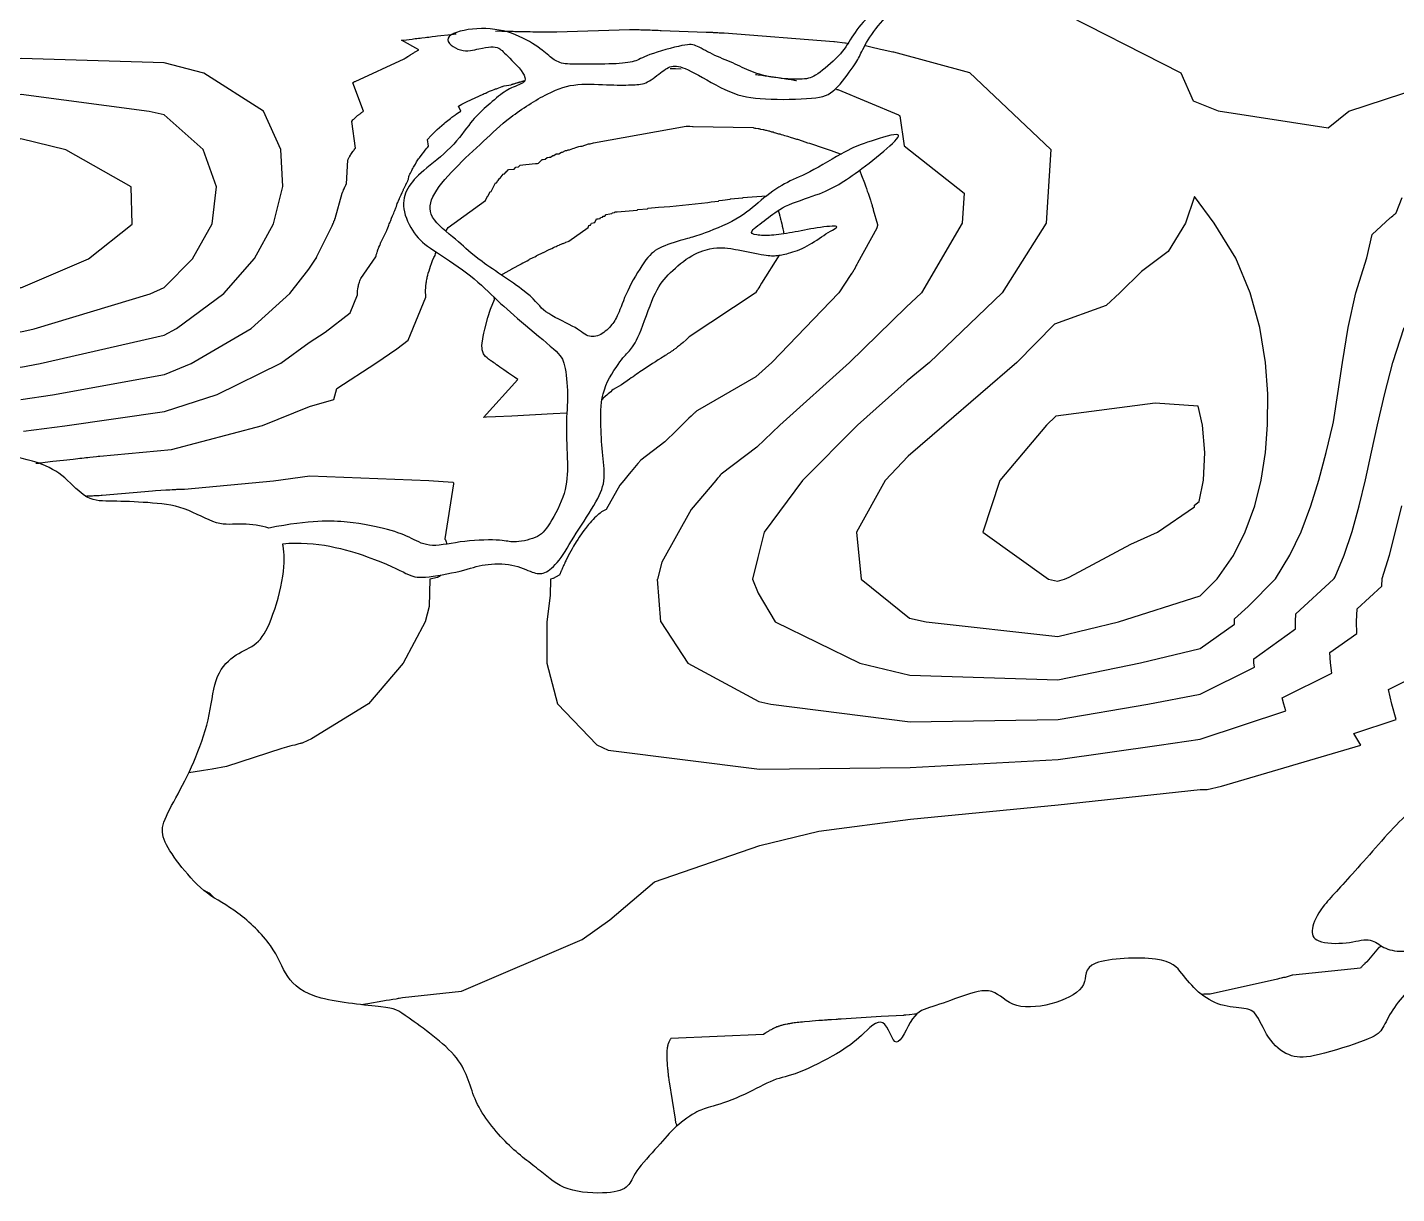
# Model space of a CAD drawing. Header units: millimetres. Extents: x 0 to 586, y 39 to 400.
# Drawn here: x 313.6 to 449.7, y 66.2 to 182.1 of the extents above; entities that cross this region are included whole.
import ezdxf

# ---------------------------------------------------------------- set-up
doc = ezdxf.new("R2010")
doc.units = ezdxf.units.MM
doc.layers.add('island-contours', color=18, linetype='Continuous', true_color=0x000000)
doc.layers.add('isocurves', color=18, linetype='Continuous', true_color=0x000000)

msp = doc.modelspace()

# ---------------------------------------------------------------- linework, layer by layer
at = {"layer": 'island-contours'}
for points, knots in [([(337.57, 132.32), (336.84, 132.56), (334.62, 132.87), (332.54, 132.43), (329.24, 134.52), (325.55, 134.89), (321.85, 135.03), (319.49, 134.96), (317.3, 137.51), (314.97, 138.88), (310.02, 139.95), (308.27, 138.88), (303.13, 139.93), (299.04, 138.62), (294.69, 137.49), (292.65, 137.03), (289.37, 139.82), (288.45, 141.62), (286.18, 141.32), (283.46, 139.73), (280.53, 136.64), (279.26, 137.82), (276.47, 138.38), (272.31, 136.57), (269.9, 137.49), (264.03, 136.27), (259.97, 135.67), (259.5, 133.3), (259.27, 132.49), (254.74, 129.94), (248.95, 128.48), (242.28, 126.56), (238.29, 125.63), (237.76, 128.09), (237.19, 129.78), (231.47, 130.92), (229.12, 132.61), (227.55, 133.43), (225.86, 134.27), (224.99, 135.48), (224.47, 136.56), (224.5, 137.95), (224.26, 139.66), (223.81, 140.41), (222.81, 141.22), (220.79, 142.58), (220.28, 143.27), (219.4, 144.35), (218.74, 146.5), (219.31, 148.58), (219.27, 151.57), (217.74, 153.22), (216.86, 153.94), (215.16, 155.47), (215.27, 158.48), (215.86, 159.64), (216.91, 160.86), (218.38, 162.46), (220.44, 164.86), (221.2, 165.8), (223.2, 167.99), (225.13, 168.73), (227.21, 169.14), (229.32, 168.82), (231.03, 168.43), (233.21, 168.03), (234.12, 168.56), (235.36, 169.25), (238.68, 170.03), (239.94, 170.89), (243.16, 171.77), (244.36, 170.86), (245.6, 169.91), (246.92, 169.91), (247.92, 170.46), (249.29, 171.04), (250.33, 170.73), (252.93, 168.84), (254.72, 168.15), (256.02, 167.92), (258.27, 167.57), (258.66, 166.63), (259.33, 165.56), (259.23, 164.17), (260.63, 162.23), (261.41, 161.52), (262.03, 160.91), (262.61, 160.8), (264.01, 162.11), (265.69, 163.46), (267.32, 164.65), (268.08, 165.45), (268.98, 166.25), (269.83, 167.64), (269.99, 170.05), (269.33, 171.08), (268.26, 172.08), (267.26, 172.62), (266.93, 173.19), (266.76, 173.98), (265.93, 174.9), (264.61, 175.56), (263.45, 176.12), (262.34, 176.73), (260.99, 177.35), (260.84, 178.02), (263.09, 180.64), (264.92, 181.36), (265.61, 181.38), (267.98, 181.35), (269.32, 181.35), (271.63, 180.84), (274.61, 179.83), (275.88, 178.37), (276.83, 177.82), (277.96, 178.11), (279.23, 178.86), (280.96, 179.83), (282.66, 181.58), (285.3, 184.29), (288.38, 187.07), (289.38, 188.17), (291.45, 190.2), (293.56, 192.41), (295.19, 194.28), (291.6, 192.53), (289.3, 190.81), (287.24, 188.73), (285.89, 187.21), (282.9, 185.44), (281.3, 183.51), (277.77, 180.68), (276.62, 180.41), (275.42, 180.45), (272.21, 181.88), (270.78, 182.48), (270.03, 182.96), (269.88, 184.02), (272.48, 187.04), (273.99, 189.36), (275.57, 191.22), (276.72, 191.66), (279.76, 192.87), (280.74, 193.62), (281.56, 195.27), (283.09, 200.44), (283.3, 203.71), (283.37, 205.69), (283.28, 207.65), (283.5, 208.81), (285.08, 210.64), (287.86, 212.45), (288.74, 213.85), (289.62, 215), (290.95, 216.62), (291.64, 217.85), (291.74, 218.67), (290.18, 217.8), (289.52, 217.11), (287.78, 215.23), (286.73, 213.71), (283.03, 211.94), (281.97, 210.26), (281.53, 209.08), (281.39, 207.49), (281.33, 207.14), (280.84, 207.77), (280.16, 209.03), (279.12, 210.31), (278.03, 211.71), (277.07, 212.9), (276.36, 213.56), (275.7, 214.07), (275.03, 214.62), (273.54, 215.11), (272.72, 215.51), (271.89, 216.3), (271.26, 217.4), (271.26, 218.38), (271.45, 221.3), (270.97, 222.21), (270.22, 223.13), (267.45, 224.65), (267.18, 225.11), (267.03, 228.16), (267.83, 229.15), (269.02, 230.64), (272.01, 231.79), (274.28, 231.76), (275.32, 232.13), (277.15, 233.34), (278.11, 234.35), (279.73, 237.52), (280.07, 238.02), (281.17, 239.44), (280.67, 241.11), (280.19, 241.83), (279.89, 243.03), (279.66, 244.72), (279.86, 245.5), (280.29, 246.82), (278.78, 249.07), (277.65, 250.43), (276.38, 252.58), (274.87, 255.08), (273.73, 256.97), (272.9, 258.19), (273.36, 255.01), (274.5, 253.14), (275.14, 250.7), (276.36, 248.57), (277.64, 246.93), (277.65, 245.99), (277.33, 244.08), (277.37, 242.7), (278.02, 241.19), (278.39, 239.93), (278.09, 238.37), (277.55, 237.66), (276.41, 235.71), (274.84, 235), (273.97, 233.94), (269.05, 233.63), (267.23, 232.4), (266.33, 231.04), (265.12, 229.44), (264.7, 226.65), (264.42, 225.16), (264.76, 223.75), (266.23, 222.42), (267.79, 221.41), (268.88, 219.12), (269.22, 218), (269.41, 214.9), (270.04, 213.48), (271.85, 212.3), (273.2, 211.56), (274.05, 211), (275.54, 210.05), (276.65, 209.02), (278.01, 207.78), (279.1, 206.51), (280.74, 204.67), (280.47, 202.72), (279.87, 200.06), (279.04, 196.6), (276.96, 194.96), (275.79, 194.67), (273.25, 193.82), (272.04, 191.41), (271.23, 190.52), (269.58, 188.16), (268.72, 186.46), (267.47, 184.94), (266.18, 183.93), (263.32, 182.57), (259.05, 180.14), (258.44, 179.28), (257.17, 178.05), (254.72, 177.11), (253.34, 176.84), (251.13, 175.82), (250.07, 174.99), (248.17, 173.19), (247.51, 172.43), (244.43, 173.17), (241.17, 173.91), (239.14, 173.19), (238.8, 172.79), (235.58, 170.99), (234.74, 170.98), (232.49, 170.29), (231.18, 170.52), (229.73, 170.67), (227.97, 170.78), (224.24, 171.55), (222.42, 170.93), (222.29, 170.76), (219.47, 167.79), (218.95, 167.37), (217.36, 165.9), (215.53, 163.95), (214.23, 162.05), (213.96, 161.44), (213.55, 160.13), (212.29, 158.39), (211.76, 156.3), (212.23, 154.59), (213.4, 152.88), (214.08, 151.99), (214.52, 151.6), (215.24, 151), (215.91, 150.28), (216.59, 148.92), (216.33, 147.09), (215.82, 146.2), (215.73, 143.54), (215.91, 141.88), (216.48, 140.51), (217.66, 139.6), (218.61, 139.21), (218.9, 138.73), (219.3, 138.13), (219.54, 136.84), (219.41, 135.85), (219.13, 133.88), (219.9, 131.54), (221.01, 128.99), (221.16, 127.59), (221.46, 126.35), (222.13, 125.38), (223.15, 124.26), (225.05, 122.47), (227.45, 119.83), (229.55, 117.24), (231.91, 113.31), (234.24, 112.31), (236.91, 111.17), (239.2, 111.78), (240.57, 111.96), (242.68, 111.19), (243.03, 109.34), (244.02, 106.91), (246.71, 104.89), (249.7, 102.52), (252.41, 101.3), (255.15, 98.97), (256.71, 96.04), (257.91, 94.34), (265.06, 92.66), (267.66, 93.33), (269.08, 94.37)], [2316.122621, 2316.122621, 2316.122621, 2316.122621, 2317.606488, 2319.423548, 2321.240608, 2323.057668, 2324.874728, 2326.691788, 2328.508848, 2330.325909, 2332.142969, 2333.960029, 2335.777089, 2337.594149, 2339.411209, 2341.228269, 2343.045329, 2344.862389, 2346.679449, 2348.496509, 2350.313569, 2352.130629, 2353.947689, 2355.764749, 2357.581809, 2359.398869, 2361.21593, 2363.03299, 2364.85005, 2366.66711, 2368.48417, 2370.30123, 2372.11829, 2373.93535, 2375.75241, 2377.56947, 2379.38653, 2381.20359, 2383.02065, 2384.83771, 2386.65477, 2388.47183, 2390.28889, 2392.105951, 2393.923011, 2395.740071, 2397.557131, 2399.374191, 2401.191251, 2403.008311, 2404.825371, 2406.642431, 2408.459491, 2410.276551, 2412.093611, 2413.910671, 2415.727731, 2417.544791, 2419.361851, 2421.178911, 2422.995972, 2424.813032, 2426.630092, 2428.447152, 2430.264212, 2432.081272, 2433.898332, 2435.715392, 2437.532452, 2439.349512, 2441.166572, 2442.983632, 2444.800692, 2446.617752, 2448.434812, 2450.251872, 2452.068932, 2453.885993, 2455.703053, 2457.520113, 2459.337173, 2461.154233, 2462.971293, 2464.788353, 2466.605413, 2468.422473, 2470.239533, 2472.056593, 2473.873653, 2475.690713, 2477.507773, 2479.324833, 2481.141893, 2482.958953, 2484.776014, 2486.593074, 2488.410134, 2490.227194, 2492.044254, 2493.861314, 2495.678374, 2497.495434, 2499.312494, 2501.129554, 2502.946614, 2504.763674, 2506.580734, 2508.397794, 2510.214854, 2512.031914, 2513.848974, 2515.666035, 2517.483095, 2519.300155, 2521.117215, 2522.934275, 2524.751335, 2526.568395, 2528.385455, 2530.202515, 2532.019575, 2533.836635, 2535.653695, 2537.470755, 2539.287815, 2541.104875, 2542.921935, 2544.738995, 2546.556056, 2548.373116, 2550.190176, 2552.007236, 2553.824296, 2555.641356, 2557.458416, 2559.275476, 2561.092536, 2562.909596, 2564.726656, 2566.543716, 2568.360776, 2570.177836, 2571.994896, 2573.811956, 2575.629016, 2577.446077, 2579.263137, 2581.080197, 2582.897257, 2584.714317, 2586.531377, 2588.348437, 2590.165497, 2591.982557, 2593.799617, 2595.616677, 2597.433737, 2599.250797, 2601.067857, 2602.884917, 2604.701977, 2606.519037, 2608.336098, 2610.153158, 2611.970218, 2613.787278, 2615.604338, 2617.421398, 2619.238458, 2621.055518, 2622.872578, 2624.689638, 2626.506698, 2628.323758, 2630.140818, 2631.957878, 2633.774938, 2635.591998, 2637.409058, 2639.226119, 2641.043179, 2642.860239, 2644.677299, 2646.494359, 2648.311419, 2650.128479, 2651.945539, 2653.762599, 2655.579659, 2657.396719, 2659.213779, 2661.030839, 2662.847899, 2664.664959, 2666.482019, 2668.299079, 2670.11614, 2671.9332, 2673.75026, 2675.56732, 2677.38438, 2679.20144, 2681.0185, 2682.83556, 2684.65262, 2686.46968, 2688.28674, 2690.1038, 2691.92086, 2693.73792, 2695.55498, 2697.37204, 2699.1891, 2701.006161, 2702.823221, 2704.640281, 2706.457341, 2708.274401, 2710.091461, 2711.908521, 2713.725581, 2715.542641, 2717.359701, 2719.176761, 2720.993821, 2722.810881, 2724.627941, 2726.445001, 2728.262061, 2730.079121, 2731.896182, 2733.713242, 2735.530302, 2737.347362, 2739.164422, 2740.981482, 2742.798542, 2744.615602, 2746.432662, 2748.249722, 2750.066782, 2751.883842, 2753.700902, 2755.517962, 2757.335022, 2759.152082, 2760.969142, 2762.786203, 2764.603263, 2766.420323, 2768.237383, 2770.054443, 2771.871503, 2773.688563, 2775.505623, 2777.322683, 2779.139743, 2780.956803, 2782.773863, 2784.590923, 2786.407983, 2788.225043, 2790.042103, 2791.859163, 2793.676224, 2795.493284, 2797.310344, 2799.127404, 2800.944464, 2802.761524, 2804.578584, 2806.395644, 2808.212704, 2810.029764, 2811.846824, 2813.663884, 2815.480944, 2817.298004, 2819.115064, 2820.932124, 2822.749184, 2824.566245, 2826.383305, 2828.200365, 2830.017425, 2831.834485, 2833.651545, 2835.468605, 2837.285665, 2839.102725, 2840.919785, 2842.736845, 2844.553905, 2846.370965, 2848.188025, 2850.005085, 2851.822145, 2853.639206, 2855.456266, 2857.273326, 2859.090386, 2860.907446, 2862.724506, 2864.541566, 2866.358626, 2868.175686, 2869.992746, 2871.809806, 2873.626866, 2875.443926, 2877.260986, 2879.078046, 2880.895106, 2882.712166, 2884.529227, 2886.346287, 2888.163347, 2889.980407, 2891.797467, 2893.614527, 2895.431587, 2897.248647, 2899.065707, 2900.882767, 2902.699827, 2904.516887, 2906.333947, 2908.151007, 2909.968067, 2911.785127, 2913.602187, 2913.602187, 2913.602187, 2913.602187]), ([(495.18, 152.13), (495.06, 151.83), (494.39, 150.18), (493.18, 147.62), (490.9, 143.1), (489.83, 140.8), (488.63, 138.02), (483.02, 137.37), (480.4, 134.08), (480.27, 130.48), (480.04, 127.52), (480.63, 124.31), (483.23, 119.66), (485.59, 117.96), (487.81, 116.15), (493.2, 113.55), (493.97, 112.95), (495.67, 114.37), (497.94, 115.78), (500.63, 116.25), (503.28, 114.55), (505.37, 113.22), (506.01, 109.44), (506.39, 108.42), (507.85, 106.57), (508.64, 106.42), (509.31, 106.29), (508.43, 103.3), (508.18, 100.44), (508.35, 98.42), (507.59, 95.44), (505.32, 94.02), (500.38, 96.54), (499.93, 97.06), (498.69, 98.27), (496.31, 97.52), (494.41, 94.26), (493.51, 93.13), (489.55, 90.8), (481.79, 90.59), (477.5, 90.41), (476.49, 90.12), (470.07, 86.59), (469.32, 84.66), (468.81, 84.35), (462.15, 85.25), (461.35, 85.93), (461.44, 88.21), (463.16, 90.12), (462.88, 91.28), (462.78, 92.77), (464.93, 93.02), (465.82, 94.48), (467.61, 97.41), (469.4, 100.35), (469.99, 102.18), (469.07, 103.9), (467.32, 105.83), (464.89, 107.44), (461.05, 107.75), (454.15, 106.31), (450.58, 104.07), (445.27, 97.73), (442.06, 94.52), (441.19, 92.4), (441.49, 91.08), (444.94, 90.95), (447.1, 91.69), (448.22, 90.66), (449.85, 90.11), (452.98, 90.49), (455.13, 90.74), (456.27, 90.53), (452.23, 87.24), (450.73, 86.32), (449.03, 84.1), (448.33, 82.34), (447.33, 81.57), (441.43, 79.69), (439.31, 79.61), (437.06, 81.14), (435.81, 84.26), (434.83, 84.62), (432.22, 84.72), (429.95, 86.1), (428.33, 88.12), (427.03, 89.8), (418.18, 89.47), (419.33, 86.82), (416.07, 84.98), (411.51, 84.34), (409.69, 86.84), (406.6, 85.82), (403.36, 84.64), (401.58, 84.21), (399.9, 79.69), (398.87, 84.38), (396.45, 81.69), (394.47, 80.22), (389.9, 77.87), (387.88, 77.68), (385.05, 75.95), (381.27, 74.66), (380.44, 74.56), (377.92, 72.85), (376.45, 70.99), (373.78, 68.19), (373.52, 66.82), (371.67, 66.09), (366.92, 66.33), (364.77, 68.37), (361.34, 70.79), (357.65, 75.38), (357.32, 79.55), (350.49, 84.33), (350.01, 84.69), (341.88, 85.33), (339.16, 87.62), (338.23, 90.72), (334.35, 94.46), (331.41, 95.77), (328.8, 98.63), (327, 101.3), (326.84, 102.87), (328.52, 105.79), (330.39, 109.48), (331.84, 113.85), (332.18, 117.92), (334.36, 119.92), (336.45, 120.66), (337.8, 122.78), (339.25, 127.91), (339.1, 129.92), (338.97, 130.7), (338.96, 130.77)], [1804.254886, 1804.254886, 1804.254886, 1804.254886, 1804.649052, 1806.466112, 1808.283172, 1810.100232, 1811.917292, 1813.734352, 1815.551412, 1817.368473, 1819.185533, 1821.002593, 1822.819653, 1824.636713, 1826.453773, 1828.270833, 1830.087893, 1831.904953, 1833.722013, 1835.539073, 1837.356133, 1839.173193, 1840.990253, 1842.807313, 1844.624373, 1846.441433, 1848.258494, 1850.075554, 1851.892614, 1853.709674, 1855.526734, 1857.343794, 1859.160854, 1860.977914, 1862.794974, 1864.612034, 1866.429094, 1868.246154, 1870.063214, 1871.880274, 1873.697334, 1875.514394, 1877.331454, 1879.148515, 1880.965575, 1882.782635, 1884.599695, 1886.416755, 1888.233815, 1890.050875, 1891.867935, 1893.684995, 1895.502055, 1897.319115, 1899.136175, 1900.953235, 1902.770295, 1904.587355, 1906.404415, 1908.221475, 1910.038536, 1911.855596, 1913.672656, 1915.489716, 1917.306776, 1919.123836, 1920.940896, 1922.757956, 1924.575016, 1926.392076, 1928.209136, 1930.026196, 1931.843256, 1933.660316, 1935.477376, 1937.294436, 1939.111496, 1940.928557, 1942.745617, 1944.562677, 1946.379737, 1948.196797, 1950.013857, 1951.830917, 1953.647977, 1955.465037, 1957.282097, 1959.099157, 1960.916217, 1962.733277, 1964.550337, 1966.367397, 1968.184457, 1970.001517, 1971.818578, 1973.635638, 1975.452698, 1977.269758, 1979.086818, 1980.903878, 1982.720938, 1984.537998, 1986.355058, 1988.172118, 1989.989178, 1991.806238, 1993.623298, 1995.440358, 1997.257418, 1999.074478, 2000.891539, 2002.708599, 2004.525659, 2006.342719, 2008.159779, 2009.976839, 2011.793899, 2013.610959, 2015.428019, 2017.245079, 2019.062139, 2020.879199, 2022.696259, 2024.513319, 2026.330379, 2028.147439, 2029.964499, 2031.78156, 2033.59862, 2035.41568, 2037.23274, 2039.0498, 2040.86686, 2041.049325, 2041.049325, 2041.049325, 2041.049325])]:
    msp.add_open_spline(points, degree=3, knots=knots, dxfattribs=at)
msp.add_open_spline([(338.96, 130.77), (342.32, 131.08), (348.32, 129.34), (351.59, 127.58), (352.59, 127.27), (357.03, 128.06), (358.89, 128.8), (361.92, 128.81), (363.93, 127.81), (364.94, 127.7), (366.44, 128.87), (368.03, 131.71), (370.38, 135.15), (371.12, 137.22), (370.72, 139.82), (370.58, 142.77), (370.59, 146.11), (372.75, 149.27), (373.39, 149.85), (374.33, 151.03), (375.91, 155.86), (377.13, 157.41), (379.37, 159.43), (381.63, 160.22), (382.72, 160.18), (383.57, 160.15), (386.92, 159.41), (388.01, 159.37), (389.13, 159.57), (391.15, 160.24), (393, 161.67), (394.8, 162.48), (392.08, 162.21), (389.58, 161.67), (387.47, 161.38), (386.01, 161.43), (385.18, 161.71), (387.14, 163.02), (388.61, 164.34), (392.28, 165.47), (394.23, 166.41), (396.35, 167.85), (399.73, 170.54), (400.87, 171.91), (396.63, 170.52), (395.34, 170.06), (391, 167.42), (388.96, 166.73), (386.46, 164.93), (384.44, 162.99), (380.01, 161.28), (379.39, 161.17), (376.39, 160.29), (375.22, 159.34), (373.27, 156.2), (372.35, 153.54), (371.79, 152.58), (370.62, 151.41), (369.28, 151.22), (368.16, 152.35), (364.64, 153.82), (364.13, 155.31), (357.94, 159.23), (356.8, 160.63), (353.5, 163), (353.49, 165.13), (355.97, 168.07), (359.08, 170.88), (361.31, 173.1), (365.56, 175.78), (368.1, 176.59), (371.82, 176.33), (373.94, 176.38), (375.19, 176.46), (376.79, 177.83), (377.84, 178.45), (379.54, 177.86), (383.57, 175.38), (386.51, 174.89), (392.24, 174.96), (393.82, 175.56), (395.97, 178.52), (396.38, 179.32), (397.35, 181.32), (399.46, 183.76), (400.89, 184.61), (401.9, 185.07), (404.93, 186.37), (405.25, 186.62), (401.4, 185.69), (399.79, 184.95), (396.94, 183.16), (395.49, 181.05), (394.47, 179.29), (391.9, 177.19), (390.95, 176.89), (388.14, 176.99), (385.74, 177.55), (384.04, 178.47), (381.91, 179.27), (380.02, 180.35), (379.28, 180.52), (374.86, 179.29), (374.15, 178.65), (372.02, 178.44), (368.32, 178.43), (366.57, 178.45), (365.6, 179.1), (364.35, 180.25), (361.45, 181.86), (357.77, 182.14), (354.5, 181.14), (356.68, 179.48), (358.61, 180.03), (359.72, 180.18), (360.46, 180.15), (361.26, 179.31), (363.77, 176.8), (361.99, 176.26), (360.72, 175.56), (358.89, 173.91), (357.79, 172.9), (355.86, 170.08), (352.72, 167.76), (351.25, 166.15), (350.71, 164.18), (351.97, 161.43), (353.64, 160.07), (357.45, 157.75), (360.06, 155.17), (362.42, 153.03), (366.46, 149.74), (367.02, 148.87), (367.41, 145.54), (367.07, 142.74), (367.33, 138.61), (367.22, 135.89), (365.44, 132.46), (364.33, 131.27), (361.63, 130.81), (361.13, 131.19), (356.93, 131.13), (353.58, 130.3), (351.86, 131.31), (349.69, 132.2), (345.66, 133.01), (341.82, 133.15), (337.57, 132.32)], degree=3, dxfattribs=at)
at = {"layer": 'isocurves'}
for points in [[(402.03, 184.9), (404.27, 184.89), (415.26, 184.22), (428.3, 177.59), (429.5, 174.8), (432, 173.79), (442.93, 172.1), (444.99, 173.78), (455.73, 177.27)], [(312.91, 145.09), (316.08, 145.58), (327.19, 147.59), (329.85, 148.7), (335.81, 152.18), (339.68, 155.65), (341.56, 158.06), (342.3, 159.14), (342.3, 159.15), (342.31, 159.16), (342.31, 159.17), (342.31, 159.18), (342.32, 159.19), (342.32, 159.2), (342.32, 159.21), (342.32, 159.21), (342.32, 159.22), (342.33, 159.23), (342.33, 159.23), (342.33, 159.24), (342.34, 159.25), (342.34, 159.27), (342.35, 159.28), (342.35, 159.29), (342.35, 159.29), (342.36, 159.3), (342.36, 159.31), (342.36, 159.32), (343.88, 162.38), (343.89, 162.4), (343.9, 162.42), (343.91, 162.43), (343.95, 162.55), (343.96, 162.58), (343.98, 162.61), (343.99, 162.64), (344, 162.68), (344.03, 162.75), (344.06, 162.82), (344.1, 162.9), (344.11, 162.94), (344.13, 162.98), (344.16, 163.06), (344.18, 163.1), (344.88, 165.63), (344.9, 165.68), (344.94, 165.77), (344.96, 165.82), (344.98, 165.86), (345, 165.91), (345.02, 165.96), (345.06, 166.06), (345.09, 166.1), (345.11, 166.15), (345.12, 166.17), (345.13, 166.2), (345.14, 166.22), (345.15, 166.24), (345.16, 166.27), (345.17, 166.29), (345.2, 166.34), (345.24, 166.42), (345.25, 166.45), (345.26, 166.47), (345.27, 166.49), (345.28, 166.51), (345.29, 166.53), (345.3, 166.55), (345.44, 168.9), (345.46, 168.95), (345.47, 168.98), (345.48, 169), (345.51, 169.05), (345.55, 169.14), (345.58, 169.18), (345.6, 169.23), (345.63, 169.27), (345.65, 169.31), (345.7, 169.39), (345.75, 169.47), (345.8, 169.55), (345.82, 169.59), (345.85, 169.63), (345.96, 169.78), (346.02, 169.86), (346.08, 169.93), (346.14, 170.01), (346.18, 170.05), (346.21, 170.09), (345.82, 172.75), (345.95, 172.89), (345.98, 172.93), (346.02, 172.97), (346.09, 173.04), (346.13, 173.07), (346.17, 173.11), (346.24, 173.18), (346.41, 173.33), (346.46, 173.36), (346.5, 173.4), (346.55, 173.44), (346.6, 173.47), (346.65, 173.51), (346.7, 173.55), (346.8, 173.62), (346.82, 173.64), (346.85, 173.66), (346.9, 173.69), (346.96, 173.73), (347.01, 173.76), (345.92, 176.6), (345.96, 176.63), (346.01, 176.66), (346.11, 176.71), (346.16, 176.73), (351.04, 178.96), (351.07, 178.98), (351.13, 179.02), (351.16, 179.04), (351.19, 179.06), (351.34, 179.16), (351.38, 179.19), (351.42, 179.21), (351.51, 179.27), (351.61, 179.33), (351.66, 179.37), (351.71, 179.4), (351.82, 179.47), (351.88, 179.5), (351.94, 179.54), (352, 179.58), (352.07, 179.62), (352.2, 179.7), (352.5, 179.87), (350.79, 180.82), (351.02, 180.84), (351.27, 180.87), (351.53, 180.9), (351.82, 180.94), (351.97, 180.96), (352.13, 180.98), (352.29, 181), (352.45, 181.02), (352.62, 181.04), (352.79, 181.06), (353.13, 181.1), (353.31, 181.12), (353.48, 181.14), (353.83, 181.19), (354.17, 181.23), (354.35, 181.25), (355.73, 181.4), (355.77, 181.41), (355.93, 181.43), (356.11, 181.45), (356.21, 181.46), (356.22, 181.46)], [(360.13, 181.73), (360.42, 181.77), (360.75, 181.72), (361.07, 181.72), (361.39, 181.71), (361.71, 181.71), (361.87, 181.71), (362.03, 181.7), (362.19, 181.7), (362.35, 181.7), (362.51, 181.7), (362.66, 181.69), (363.27, 181.68), (363.56, 181.68), (363.84, 181.67), (363.98, 181.67), (364.12, 181.67), (364.25, 181.66), (364.38, 181.66), (364.89, 181.65), (365.01, 181.65), (365.13, 181.65), (365.36, 181.65), (365.8, 181.64), (365.91, 181.64), (366.01, 181.64), (366.21, 181.64), (373.46, 181.88), (373.54, 181.88), (373.61, 181.88), (373.76, 181.88), (373.92, 181.87), (374.08, 181.87), (374.41, 181.87), (374.58, 181.86), (374.75, 181.86), (374.93, 181.85), (375.12, 181.85), (375.3, 181.84), (375.5, 181.84), (375.69, 181.83), (375.89, 181.83), (375.99, 181.82), (376.09, 181.82), (376.3, 181.81), (376.5, 181.8), (376.59, 181.8), (381.09, 181.63), (381.16, 181.63), (381.24, 181.63), (381.28, 181.63), (381.33, 181.62), (381.51, 181.62), (381.69, 181.61), (381.78, 181.6), (381.87, 181.6), (382.05, 181.59), (382.22, 181.58), (382.38, 181.57), (382.54, 181.57), (382.7, 181.56), (382.85, 181.55), (393.78, 180.68), (393.85, 180.68), (394.87, 180.56), (394.89, 180.56), (394.9, 180.56), (394.91, 180.55), (394.92, 180.55), (394.95, 180.55), (395.28, 180.51)], [(396.93, 180.28), (397.46, 180.15), (398.41, 179.93), (398.59, 179.89), (398.75, 179.85), (398.89, 179.82), (399.03, 179.79), (399.47, 179.7), (399.64, 179.66), (399.72, 179.65), (407.28, 177.6), (415.34, 169.95), (414.89, 162.63), (410.5, 155.71), (403.3, 148.77), (401.06, 146.97), (396.13, 142.56), (390.67, 137.06), (386.84, 131.91), (386.22, 129.39), (385.68, 127.25), (386.25, 125.85), (387.95, 123.01), (396.35, 118.91), (401.33, 117.71), (416.06, 117.25), (424.29, 118.92), (430.22, 120.35), (433.61, 122.76), (433.61, 123.03), (433.62, 123.3), (434.97, 124.54), (437.71, 127.29), (439.14, 129.62), (440.25, 131.96), (441.22, 134.53), (442.02, 137.1), (442.75, 139.85), (443.41, 142.59), (443.47, 142.87), (443.9, 145.69), (444.36, 148.79), (444.94, 152.26), (445.69, 155.72), (446.78, 159.18), (447.31, 161.52), (449.12, 163.15), (449.18, 163.2), (449.24, 163.25), (449.37, 163.36), (449.41, 163.39), (449.44, 163.42), (449.48, 163.45), (449.52, 163.49), (449.53, 163.5), (449.55, 163.52), (449.57, 163.54), (449.59, 163.55), (449.64, 163.59), (449.66, 163.61), (449.68, 163.63), (449.69, 163.64), (449.7, 163.65), (449.71, 163.66), (450.3, 165.19)], [(377.51, 178.02), (377.65, 178.02), (377.75, 178.02), (377.88, 178.01), (377.96, 178.01), (378.03, 178.01), (378.59, 177.99)], [(385.99, 177.42), (386.08, 177.41), (386.26, 177.38), (386.6, 177.34), (386.62, 177.34), (386.78, 177.31), (386.93, 177.29), (387.23, 177.25), (387.36, 177.23), (387.5, 177.22), (387.52, 177.21), (387.65, 177.19), (387.77, 177.18), (388.01, 177.14), (388.22, 177.11), (388.25, 177.11), (388.46, 177.08), (388.65, 177.05), (388.83, 177.02), (389.01, 176.99), (389.06, 176.98), (389.22, 176.96), (389.53, 176.91), (389.54, 176.9), (389.69, 176.88), (389.7, 176.88), (389.84, 176.85), (389.84, 176.85), (389.85, 176.85), (389.98, 176.83), (389.98, 176.83), (390.06, 176.81)], [(313.19, 141.95), (317.28, 142.48), (327.21, 143.9), (332.44, 145.6), (338.78, 148.72), (341.59, 150.76), (343.17, 151.81), (345.68, 153.71), (346.41, 155.5), (346.4, 155.55), (346.4, 155.62), (346.4, 155.68), (346.39, 155.74), (346.39, 155.81), (346.4, 155.87), (346.4, 155.91), (346.4, 155.94), (346.42, 156.09), (346.43, 156.13), (346.43, 156.16), (346.45, 156.24), (346.46, 156.28), (346.47, 156.32), (346.49, 156.41), (346.51, 156.49), (346.53, 156.59), (346.56, 156.68), (346.6, 156.78), (346.64, 156.89), (346.68, 157.01), (346.73, 157.13), (348.21, 159.28), (348.24, 159.39), (348.27, 159.5), (348.29, 159.56), (348.31, 159.63), (348.35, 159.76), (348.38, 159.83), (348.4, 159.91), (348.42, 159.95), (348.43, 159.98), (348.46, 160.07), (348.48, 160.11), (348.5, 160.15), (348.53, 160.24), (348.61, 160.43), (348.65, 160.53), (348.67, 160.58), (348.69, 160.63), (348.73, 160.74), (348.76, 160.79), (348.78, 160.85), (349.3, 161.89), (349.33, 161.98), (349.35, 162.02), (349.37, 162.07), (349.52, 162.45), (349.56, 162.56), (349.61, 162.66), (349.65, 162.77), (349.7, 162.89), (349.79, 163.12), (349.89, 163.36), (350, 163.62), (350.05, 163.75), (350.1, 163.88), (350.22, 164.15), (350.27, 164.29), (350.35, 164.58), (350.4, 164.7), (350.51, 164.94), (350.57, 165.06), (350.62, 165.19), (350.68, 165.31), (350.73, 165.44), (350.85, 165.69), (350.9, 165.82), (350.96, 165.94), (350.99, 166.01), (351.02, 166.07), (351.05, 166.13), (351.08, 166.19), (351.1, 166.25), (351.13, 166.31), (351.19, 166.43), (351.31, 166.67), (351.34, 166.72), (351.36, 166.78), (351.39, 166.84), (351.42, 166.89), (351.45, 166.95), (351.48, 167), (351.49, 167.26), (351.55, 167.38), (351.58, 167.44), (351.61, 167.5), (351.67, 167.62), (351.79, 167.86), (351.85, 167.97), (351.91, 168.08), (351.97, 168.19), (352.03, 168.3), (352.16, 168.51), (352.28, 168.72), (352.41, 168.92), (352.48, 169.02), (352.55, 169.12), (352.83, 169.5), (352.98, 169.7), (353.13, 169.89), (353.29, 170.08), (353.38, 170.18), (353.46, 170.28), (353.36, 170.96), (353.72, 171.36), (353.82, 171.45), (353.91, 171.55), (354.11, 171.75), (354.22, 171.85), (354.32, 171.95), (354.54, 172.15), (355.01, 172.55), (355.13, 172.65), (355.26, 172.75), (355.39, 172.85), (355.52, 172.95), (355.65, 173.05), (355.79, 173.16), (356.07, 173.36), (356.14, 173.41), (356.21, 173.46), (356.36, 173.56), (356.51, 173.66), (356.66, 173.76), (356.46, 174.28), (356.62, 174.37), (356.78, 174.46), (357.12, 174.64), (357.29, 174.72), (358.89, 175.45), (359.01, 175.51), (359.02, 175.51), (359.14, 175.57), (359.15, 175.57), (359.27, 175.63), (359.4, 175.68), (359.41, 175.69), (359.54, 175.74), (359.81, 175.86), (359.84, 175.86), (359.98, 175.92), (360.06, 175.95), (360.13, 175.98), (360.21, 176), (360.29, 176.03), (360.44, 176.09), (360.47, 176.09), (360.8, 176.21), (360.8, 176.21), (360.81, 176.21), (360.9, 176.24), (360.98, 176.27), (361.67, 176.4), (361.73, 176.43), (361.77, 176.44), (361.83, 176.46), (361.86, 176.46), (361.88, 176.47), (361.94, 176.49), (361.96, 176.5), (361.99, 176.5), (362.05, 176.53), (362.11, 176.54), (362.14, 176.55), (362.25, 176.59), (362.28, 176.6), (362.36, 176.62), (362.41, 176.63), (362.45, 176.64), (362.5, 176.66), (362.54, 176.67), (362.65, 176.7), (362.73, 176.73), (362.78, 176.74), (362.84, 176.76), (362.9, 176.78), (362.96, 176.79), (363.03, 176.81), (363.1, 176.83)], [(394, 175.95), (394.08, 175.93), (394.16, 175.91), (400.19, 173.4), (400.21, 173.39), (400.25, 173.37), (400.26, 173.36), (400.28, 173.35), (400.29, 173.34), (400.3, 173.33), (400.31, 173.33), (400.31, 173.32), (400.32, 173.32), (400.32, 173.32), (400.32, 173.31), (400.33, 173.31), (400.33, 173.31), (400.33, 173.3), (400.33, 173.3), (400.77, 170.32), (406.73, 165.61), (406.55, 162.64), (402.49, 155.71), (400.96, 154.27), (395.34, 148.77), (388.39, 142.56), (386.11, 140.37), (382.57, 137.69), (382.48, 137.58), (382.37, 137.46), (382.32, 137.4), (382.27, 137.33), (382.21, 137.27), (382.04, 137.06), (379.59, 134.16), (376.66, 128.95), (376.23, 127.25)], [(355.19, 161.83), (355.25, 161.94), (355.25, 161.94), (355.26, 161.95), (355.4, 162.21), (359.13, 164.89), (359.32, 165.31), (359.35, 165.32), (359.37, 165.33), (359.58, 165.76), (359.68, 165.78), (360.12, 166.64), (360.15, 166.64), (360.17, 166.65), (360.22, 166.66), (360.35, 166.87), (360.4, 166.88), (360.53, 167.09), (360.58, 167.1), (360.87, 167.52), (360.97, 167.53), (361.02, 167.54), (361.18, 167.74), (361.23, 167.75), (361.4, 167.95), (361.45, 167.96), (361.97, 168), (362.14, 168.2), (362.4, 168.22), (362.57, 168.41), (362.84, 168.43), (363.13, 168.45), (364.11, 168.56), (364.2, 168.57), (364.3, 168.58), (364.39, 168.59), (364.76, 168.95), (364.85, 168.96), (365.05, 168.98), (365.26, 169.15), (365.47, 169.18), (365.58, 169.19), (365.81, 169.35), (365.92, 169.36), (366.17, 169.52), (366.29, 169.53), (366.41, 169.54), (366.68, 169.69), (366.8, 169.7), (367.08, 169.85), (367.22, 169.86), (367.36, 169.93), (367.5, 169.93), (367.65, 170), (367.8, 170.07), (367.95, 170.08), (368.1, 170.14), (368.42, 170.27), (368.57, 170.28), (368.73, 170.28), (369.38, 170.52), (369.55, 170.52), (369.88, 170.63), (379.09, 172.28), (379.22, 172.27), (379.29, 172.27), (379.37, 172.27), (379.44, 172.27), (379.72, 172.24), (379.79, 172.24), (385.75, 172.13), (385.83, 172.11), (385.91, 172.09), (386, 172.07), (386.25, 172.05), (386.29, 172.04), (386.33, 172.03), (386.38, 172.02), (386.43, 172.01), (386.47, 171.99), (386.74, 171.96), (386.79, 171.95), (386.99, 171.89), (387.06, 171.88), (387.28, 171.81), (387.35, 171.8), (387.59, 171.72), (387.73, 171.7), (387.85, 171.66), (387.98, 171.62), (388.27, 171.53), (388.4, 171.5), (388.54, 171.46), (388.7, 171.41), (388.87, 171.35), (389.04, 171.3), (389.16, 171.27), (389.53, 171.15), (389.65, 171.13), (390.06, 170.99), (390.17, 170.97), (390.63, 170.81), (391.16, 170.63), (391.34, 170.59), (391.94, 170.39), (392.23, 170.3), (393.61, 169.82), (393.67, 169.8), (394.51, 169.49), (394.51, 169.49)], [(396.34, 167.9), (396.37, 167.83), (396.53, 167.38), (396.81, 166.65), (396.92, 166.35), (397.01, 166.08), (397.1, 165.83), (397.18, 165.61), (397.25, 165.41), (397.31, 165.23), (397.42, 164.92), (397.46, 164.78), (397.5, 164.65), (397.54, 164.53), (397.56, 164.47), (397.57, 164.42), (397.6, 164.32), (397.63, 164.22), (397.68, 164.05), (397.69, 164.01), (397.7, 163.97), (398.12, 162.51), (398.12, 162.51), (398.12, 162.51), (398.12, 162.51), (398.12, 162.5), (398.12, 162.5), (398.12, 162.5), (398.12, 162.5), (398.12, 162.5), (398.12, 162.5), (398.12, 162.49), (398.12, 162.49), (398.12, 162.49), (398.12, 162.49), (398.12, 162.49), (398.12, 162.48), (398.12, 162.48), (398.12, 162.47), (398.12, 162.45), (398.12, 162.44), (398.11, 162.42), (398.11, 162.4), (398.11, 162.39), (398.1, 162.36), (398.09, 162.33), (398.09, 162.3), (398.08, 162.27), (398.07, 162.26), (398.07, 162.24), (398.07, 162.23), (398.06, 162.21), (398.05, 162.19), (398.04, 162.13), (396.12, 158.67), (396.05, 158.51), (396.01, 158.43), (395.97, 158.35), (395.9, 158.2), (395.88, 158.16), (395.86, 158.12), (395.84, 158.09), (395.82, 158.05), (395.8, 158.02), (395.78, 157.98), (395.76, 157.95), (395.74, 157.92), (395.7, 157.86), (395.68, 157.83), (395.66, 157.8), (395.64, 157.77), (395.62, 157.74), (395.58, 157.68), (395.5, 157.58), (395.48, 157.56), (395.46, 157.53), (394.26, 155.72), (387.61, 148.78), (386.03, 147.36), (380.21, 144.02), (380.15, 143.98), (380.1, 143.93), (380.05, 143.89), (379.99, 143.84), (379.94, 143.79), (379.89, 143.75), (379.78, 143.65), (379.68, 143.55), (379.57, 143.45), (379.35, 143.24), (379.13, 143.02), (378.88, 142.78), (378.76, 142.65), (378.63, 142.52), (378.35, 142.25), (377.72, 141.63), (377.37, 141.28), (377.18, 141.09), (376.98, 140.9), (374.59, 139.09), (374.28, 138.73), (373.96, 138.35), (373.78, 138.15), (373.61, 137.94), (373.42, 137.73), (372.88, 137.06), (372.48, 136.59), (371.13, 134.18), (370.73, 133.96), (370.68, 133.93), (370.63, 133.9), (370.52, 133.82), (370.39, 133.72), (370.33, 133.67), (370.26, 133.61), (370.2, 133.55), (370.13, 133.48), (369.98, 133.34), (369.84, 133.19), (369.68, 133.02), (369.53, 132.85), (369.38, 132.67), (369.06, 132.27), (368.91, 132.07), (368.75, 131.86), (368.45, 131.42), (368.3, 131.2), (368.16, 130.97), (367.88, 130.51), (367.74, 130.27), (367.61, 130.03), (367.48, 129.79), (367.35, 129.55), (367.12, 129.07), (367.06, 128.96), (367.03, 128.9), (367.01, 128.84), (366.98, 128.78), (366.95, 128.72), (366.9, 128.6), (366.87, 128.55), (366.85, 128.49), (366.8, 128.38), (366.75, 128.27), (366.73, 128.22), (366.71, 128.16), (366.69, 128.11), (366.66, 128.06), (366.62, 127.97), (366.6, 127.92), (366.58, 127.88), (366.55, 127.8), (366.51, 127.72), (366.5, 127.69), (366.49, 127.67), (366.48, 127.65), (366.47, 127.64), (366.47, 127.64), (365.86, 127.31), (365.84, 127.31), (365.83, 127.3), (365.59, 127.24), (365.56, 125.63), (365.22, 123), (365.24, 118.91), (366.29, 114.84)], [(360.68, 157.5), (360.87, 157.6), (360.87, 157.61), (360.87, 157.61), (361.77, 158.09), (361.78, 158.1), (361.79, 158.12), (361.81, 158.13), (362.63, 158.56), (362.66, 158.58), (362.85, 158.68), (362.87, 158.69), (363.06, 158.79), (363.07, 158.8), (363.26, 158.89), (363.44, 158.98), (363.52, 159.05), (363.87, 159.22), (364.03, 159.3), (364.2, 159.38), (364.25, 159.42), (364.86, 159.71), (364.89, 159.73), (365.03, 159.8), (365.17, 159.86), (365.19, 159.87), (365.2, 159.89), (365.47, 160.01), (365.72, 160.13), (365.9, 160.22), (366.03, 160.28), (366.15, 160.33), (366.27, 160.38), (366.32, 160.41), (366.44, 160.46), (366.49, 160.48), (366.72, 160.57), (366.78, 160.6), (366.84, 160.62), (367.07, 160.7), (367.13, 160.73), (367.34, 160.81), (367.41, 160.83), (369.34, 162.22), (369.42, 162.39), (369.5, 162.42), (369.58, 162.44), (369.66, 162.62), (370, 162.69), (370.18, 163.05), (370.27, 163.07), (370.35, 163.08), (370.53, 163.11), (370.58, 163.2), (370.76, 163.23), (370.82, 163.32), (371, 163.34), (371.12, 163.51), (371.5, 163.56), (371.69, 163.58), (371.76, 163.66), (371.96, 163.68), (372.02, 163.76), (372.23, 163.77), (374.22, 163.92), (374.28, 164), (375.25, 164.07), (375.31, 164.14), (376.35, 164.22), (377.47, 164.3), (381.23, 164.7), (381.58, 164.74), (381.93, 164.79), (382.29, 164.83), (382.35, 164.89), (382.71, 164.93), (383.47, 165.02), (383.5, 165.04), (384.3, 165.12), (384.72, 165.16), (384.74, 165.18), (385.18, 165.21), (385.19, 165.23), (385.64, 165.26), (386.11, 165.29), (386.12, 165.3), (386.6, 165.33), (386.61, 165.33), (387.11, 165.36), (387.11, 165.36), (387.11, 165.36)], [(388.25, 163.91), (388.33, 163.61), (388.34, 163.59), (388.36, 163.5), (388.38, 163.41), (388.4, 163.35), (388.44, 163.18), (388.46, 163.1), (388.48, 163.03), (388.51, 162.92), (388.54, 162.79), (388.59, 162.56), (388.62, 162.41), (388.64, 162.32), (388.69, 162.12), (388.7, 162.06), (388.76, 161.79), (388.77, 161.74), (388.8, 161.59), (388.8, 161.58)], [(314.41, 138.78), (314.54, 138.79), (314.7, 138.79), (314.77, 138.8), (314.84, 138.8), (316.1, 138.96), (317.17, 139.08), (318.13, 139.19), (318.57, 139.24), (318.79, 139.26), (318.99, 139.28), (319.2, 139.31), (319.39, 139.33), (319.58, 139.35), (319.77, 139.37), (320.45, 139.45), (320.6, 139.47), (320.76, 139.48), (327.91, 140.15), (336.94, 142.51), (341.63, 144.41), (344.04, 145.11), (344.35, 146.2), (348.23, 148.73), (350.32, 150.13), (351.45, 150.99), (353.21, 155.27), (353.19, 155.41), (353.18, 155.56), (353.17, 155.71), (353.17, 155.86), (353.17, 156.02), (353.18, 156.18), (353.19, 156.27), (353.19, 156.35), (353.24, 156.7), (353.25, 156.79), (353.26, 156.88), (353.3, 157.06), (353.32, 157.16), (353.34, 157.26), (353.39, 157.46), (353.44, 157.67), (353.51, 157.89), (353.58, 158.12), (353.66, 158.37), (353.76, 158.63), (353.86, 158.91), (353.98, 159.21), (354.12, 159.41), (354.17, 159.62), (354.22, 159.77)], [(388.34, 159.44), (386.59, 156.66), (386.4, 156.36), (386.3, 156.21), (386.21, 156.06), (386.18, 156.01), (386.16, 155.98), (385.98, 155.72), (385.94, 155.67), (379.38, 151.32), (379.1, 151.05), (378.78, 150.78), (378.61, 150.63), (378.52, 150.56), (378.43, 150.49), (378.24, 150.34), (378.05, 150.18), (377.83, 150.03), (377.78, 149.99), (377.72, 149.95), (377.61, 149.87), (377.49, 149.79), (377.43, 149.75), (377.37, 149.71), (377.31, 149.67), (377.24, 149.63), (377.18, 149.59), (377.12, 149.55), (376.99, 149.47), (376.85, 149.38), (376.79, 149.34), (376.72, 149.3), (376.59, 149.22), (376.31, 149.04), (376.03, 148.86), (375.74, 148.67), (375.59, 148.58), (375.44, 148.48), (374.82, 148.06), (374.65, 147.95), (374.49, 147.84), (374.32, 147.73), (374.15, 147.61), (373.8, 147.37), (373.62, 147.25), (373.44, 147.12), (372.67, 146.57), (371.84, 146.1), (371.71, 145.99), (371.58, 145.88), (371.46, 145.77), (371.33, 145.66), (371.2, 145.55), (371.07, 145.43), (370.81, 145.2), (370.72, 145.11)], [(367.22, 143.75), (365.86, 143.67), (361.74, 143.46), (360.11, 143.38), (359.23, 143.34), (358.92, 143.32), (362.35, 147.09), (362, 147.33), (361.42, 147.73), (360.94, 148.06), (360.74, 148.2), (360.55, 148.33), (360.38, 148.45), (360.23, 148.56), (360.16, 148.61), (360.09, 148.67), (360.02, 148.72), (359.95, 148.76), (359.82, 148.86), (359.76, 148.9), (359.73, 148.92), (359.7, 148.94), (359.67, 148.96), (359.64, 148.98), (359.58, 149.02), (359.55, 149.04), (359.52, 149.06), (359.47, 149.1), (359.44, 149.12), (359.42, 149.13), (359.37, 149.17), (359.32, 149.21), (359.28, 149.24), (359.12, 149.39), (358.99, 149.55), (358.94, 149.64), (358.9, 149.73), (358.83, 149.94), (358.8, 150.05), (358.79, 150.18), (358.78, 150.48), (358.9, 151.38), (358.97, 151.71), (359.06, 152.11), (359.37, 153.25), (359.62, 154.1), (360.02, 155.05), (359.99, 155.27)], [(376.57, 123.01), (379.26, 118.91), (386.33, 115.09), (387.51, 114.83), (401.35, 113.06), (416.07, 113.31), (425.01, 114.82), (430.22, 115.83), (435.61, 118.51), (435.56, 118.92), (435.53, 119.34), (439.7, 122.3), (439.69, 123.04), (439.72, 123.8), (443.48, 127.25), (443.53, 127.3), (443.64, 127.49), (444.53, 129.63), (445.31, 131.97), (446.03, 134.54), (446.65, 137.11), (447.25, 139.86), (447.85, 142.6), (448.56, 145.7), (449.37, 148.8), (450.51, 152.26)], [(319.33, 135.51), (319.4, 135.51), (319.48, 135.51), (319.52, 135.52), (319.62, 135.52), (319.78, 135.53), (319.84, 135.53), (319.99, 135.54), (320.05, 135.54), (320.19, 135.55), (320.34, 135.56), (320.6, 135.57), (320.7, 135.57), (320.9, 135.58), (321, 135.58), (326.02, 136.03), (326.3, 136.05), (326.83, 136.09), (327.32, 136.12), (327.54, 136.13), (327.75, 136.14), (327.96, 136.16), (328.06, 136.16), (328.15, 136.17), (328.24, 136.17), (328.33, 136.17), (328.42, 136.18), (328.5, 136.18), (328.79, 136.19), (328.86, 136.19), (328.92, 136.19), (328.94, 136.19), (328.97, 136.19), (329.02, 136.19), (329.05, 136.19), (329.07, 136.19), (329.12, 136.19), (329.16, 136.18), (329.2, 136.18), (338.06, 137.02), (341.67, 137.51), (353.5, 137.04), (355.89, 136.88), (355.9, 136.87), (355.91, 136.86), (355.91, 136.86), (355.91, 136.85), (355.92, 136.84), (355.93, 136.82), (355.93, 136.81), (355.94, 136.8), (355.94, 136.79), (355.94, 136.78), (355.94, 136.77), (355.95, 136.77), (355.95, 136.76), (355.95, 136.75), (355.95, 136.74), (355.95, 136.73), (355.95, 136.72), (355.09, 131.25), (355.1, 131.23), (355.12, 131.19), (355.14, 131.15), (355.16, 131.12), (355.18, 131.08), (355.19, 131.03), (355.21, 131), (355.22, 130.98), (355.26, 130.78), (355.26, 130.78), (355.27, 130.73)], [(370.2, 110.78), (371.33, 110.24), (386.37, 108.36), (401.37, 108.51), (416.07, 109.33), (426.12, 110.74), (430.22, 111.35), (438.72, 114.17), (438.53, 114.83), (438.38, 115.46), (443.31, 117.91), (443.18, 118.93), (443.11, 119.94), (445.79, 121.83), (445.77, 123.05), (445.81, 124.3), (448.27, 126.54), (448.32, 127.3), (449.03, 129.64), (449.65, 131.97), (450.27, 134.55)], [(354.69, 127.67), (354.68, 127.65), (354.68, 127.65), (354.65, 127.62), (354.6, 127.57), (354.6, 127.56), (354.55, 127.52), (354.55, 127.52), (354.52, 127.5), (354.42, 127.45), (354.38, 127.43), (354.34, 127.42), (353.58, 127.24), (353.53, 124.52), (353.13, 123), (350.95, 118.91), (347.49, 114.84), (341.84, 111.39), (340.96, 110.98), (340.91, 110.96), (340.84, 110.94), (340.76, 110.92), (340.68, 110.9), (340.58, 110.87), (340.46, 110.84), (340.15, 110.75), (339.94, 110.7), (339.67, 110.63), (339.33, 110.53), (338.87, 110.41), (333.38, 108.61), (331.95, 108.37), (331.07, 108.22), (330.04, 108.05), (329.6, 107.98)], [(376.57, 123.01), (376.23, 127.25)], [(346.77, 84.95), (347.44, 85.07), (348.91, 85.32), (349.25, 85.38), (349.58, 85.43), (349.91, 85.49), (350.23, 85.54), (350.39, 85.57), (350.47, 85.58), (350.55, 85.59), (350.86, 85.65), (356.73, 86.28), (368.75, 91.42), (371.48, 93.39), (375.93, 97.17), (386.42, 100.77), (392.27, 102.2), (401.39, 103.38), (416.08, 104.8), (430.22, 106.35), (430.92, 106.33), (432.32, 106.66), (446.18, 110.73), (445.48, 111.92), (449.71, 113.31), (449.27, 114.83), (448.93, 116.28), (451.01, 117.32)], [(370.2, 110.78), (366.29, 114.84)], [(332.1, 95.59), (331.95, 95.78), (331.81, 95.9), (331.73, 95.96), (331.64, 96.02), (331.55, 96.08), (331.45, 96.14), (331.22, 96.25), (331.13, 96.3)], [(448.24, 90.78), (448.22, 90.77), (448.17, 90.74), (448.17, 90.74), (448.12, 90.71), (448.08, 90.68), (448.07, 90.68), (448.04, 90.65), (448.03, 90.65), (448, 90.63), (447.99, 90.63), (447.98, 90.62), (447.94, 90.59), (446.79, 89.21), (446.77, 89.19), (446.74, 89.16), (446.6, 89.04), (446.57, 89.02), (446.55, 88.99), (446.52, 88.97), (446.46, 88.91), (446.35, 88.8), (446.29, 88.74), (446.24, 88.69), (446.19, 88.63), (446.14, 88.57), (439.41, 87.89), (439.37, 87.88), (439.26, 87.84), (439.15, 87.81), (439.06, 87.79), (438.65, 87.66), (438.56, 87.65), (438.51, 87.65), (438.41, 87.61), (438.36, 87.61), (438.27, 87.58), (438.09, 87.55), (437.9, 87.5), (431.2, 85.99), (431.18, 85.99), (431.05, 85.99), (430.91, 85.99), (430.9, 85.99), (430.59, 85.98), (430.58, 85.98), (430.35, 85.97)], [(402.01, 84.01), (401.82, 83.99), (401.81, 83.99), (401.29, 83.94), (401.27, 83.94), (400.94, 83.91), (400.88, 83.9), (400.83, 83.9), (400.79, 83.89), (400.75, 83.89), (400.72, 83.89), (400.69, 83.88), (398.47, 83.77), (394.5, 83.52), (394.42, 83.52), (394.33, 83.51), (394.28, 83.51), (394.22, 83.5), (394.11, 83.49), (394, 83.49), (393.53, 83.45), (393.41, 83.44), (393.3, 83.44), (393.19, 83.43), (393.08, 83.42), (392.97, 83.41), (392.86, 83.4), (392.66, 83.39), (392.47, 83.38), (392.28, 83.36), (391.94, 83.34), (391.63, 83.31), (391.35, 83.29), (390.87, 83.24), (390.66, 83.22), (390.46, 83.21), (390.29, 83.19), (390.12, 83.17), (389.97, 83.15), (389.83, 83.13), (389.7, 83.11), (389.64, 83.1), (389.58, 83.1), (389.52, 83.09), (389.47, 83.08), (389.36, 83.06), (389.25, 83.04), (389.21, 83.03), (389.16, 83.02), (388.98, 82.99), (388.89, 82.97), (388.81, 82.95), (388.73, 82.93), (388.66, 82.91), (388.58, 82.89), (388.51, 82.87), (388.44, 82.85), (388.38, 82.82), (388.31, 82.8), (388.25, 82.78), (388.19, 82.76), (388.12, 82.73), (388, 82.68), (387.89, 82.63), (387.83, 82.61), (387.77, 82.58), (387.74, 82.57), (387.71, 82.55), (387.69, 82.54), (387.66, 82.52), (387.63, 82.51), (387.6, 82.49), (387.54, 82.46), (387.42, 82.4), (387.36, 82.36), (387.33, 82.34), (387.29, 82.33), (387.23, 82.29), (387.17, 82.25), (387.1, 82.21), (387.03, 82.17), (387, 82.15), (386.97, 82.13), (386.94, 82.11), (386.9, 82.09), (386.78, 82), (377.57, 81.58), (377.53, 81.52), (377.49, 81.47), (377.46, 81.41), (377.42, 81.34), (377.36, 81.21), (377.31, 81.07), (377.28, 81), (377.26, 80.92), (377.24, 80.84), (377.23, 80.8), (377.23, 80.76), (377.21, 80.67), (377.2, 80.58), (377.18, 80.38), (377.17, 80.16), (377.17, 80.05), (377.16, 79.93), (377.17, 79.8), (377.17, 79.66), (377.17, 79.52), (377.18, 79.37), (377.19, 79.21), (377.19, 79.13), (377.2, 79.04), (377.21, 78.87), (377.23, 78.68), (377.24, 78.58), (377.25, 78.48), (377.25, 78.42), (377.26, 78.37), (377.26, 78.32), (377.27, 78.26), (377.29, 78.03), (377.3, 77.92), (377.31, 77.86), (377.32, 77.79), (377.33, 77.67), (377.35, 77.54), (377.36, 77.41), (377.38, 77.27), (377.99, 73.57), (377.99, 73.48), (378, 73.46), (378, 73.43), (378.01, 73.38), (378.01, 73.35), (378.02, 73.32), (378.03, 73.29), (378.04, 73.25), (378.08, 73.11), (378.11, 73.03), (378.15, 72.95), (378.17, 72.89)]]:
    msp.add_lwpolyline(points, dxfattribs=at)
for points in [[(292.85, 155.61), (296.69, 152.14), (298.71, 150.92), (310.39, 148.67), (312.91, 148.32), (314.84, 148.68), (327.18, 151.5), (328.39, 152.16), (333.1, 155.64), (336.17, 159.11), (338.06, 162.58), (338.97, 166.27), (338.79, 169.96), (337.04, 173.76), (331.1, 177.56), (327.18, 178.57), (312.95, 179), (304.12, 177.56), (298.78, 176.35), (294.29, 173.75), (290.96, 169.94), (289.62, 166.24), (289.57, 162.55), (290.63, 159.08)], [(295.18, 162.54), (296.41, 159.07), (298.72, 156.11), (299.72, 155.6), (311.39, 152.14), (312.9, 151.83), (314.23, 152.14), (325.78, 155.62), (327.17, 156.23), (330, 159.1), (331.93, 162.57), (332.39, 166.26), (331.05, 169.95), (327.17, 173.4), (325.69, 173.75), (312.94, 175.41), (305.85, 173.74), (298.76, 171.1), (297.49, 169.93), (295.45, 166.24)], [(312.9, 156.19), (319.66, 159.08), (323.98, 162.55), (323.89, 166.25), (317.39, 169.93), (312.93, 171.03), (309.8, 169.93), (304.22, 166.23), (303.29, 162.54), (306.56, 159.07)], [(396.5, 127.25), (401.3, 123.38), (402.97, 123.01), (416.04, 121.54), (422.07, 123.02), (430.2, 125.58), (431.89, 127.28), (433.51, 129.61), (434.69, 131.95), (435.63, 134.52), (436.27, 137.09), (436.7, 139.84), (436.92, 142.58), (436.93, 145.68), (436.7, 148.78), (436.13, 152.25), (435.19, 155.71), (433.75, 159.17), (431.61, 162.63), (429.66, 165.29), (428.74, 162.63), (427.03, 159.83), (424.38, 157.84), (422.23, 155.7), (420.86, 154.44), (415.71, 152.6), (411.96, 148.77), (404.74, 142.56), (401.15, 139.48), (398.87, 137.06), (396.02, 131.92)], [(415.12, 127.26), (416.01, 127.04), (416.7, 127.26), (417.17, 127.45), (423.31, 130.73), (425.97, 131.93), (429.63, 134.42), (429.64, 134.6), (430.12, 134.96), (430.53, 137.08), (430.66, 139.83), (430.43, 142.57), (430, 144.45), (425.72, 144.73), (415.84, 143.44), (414.91, 142.56), (410.3, 137.07), (408.58, 131.92)]]:
    msp.add_lwpolyline(points, close=True, dxfattribs=at)

doc.saveas('drawing.dxf')
